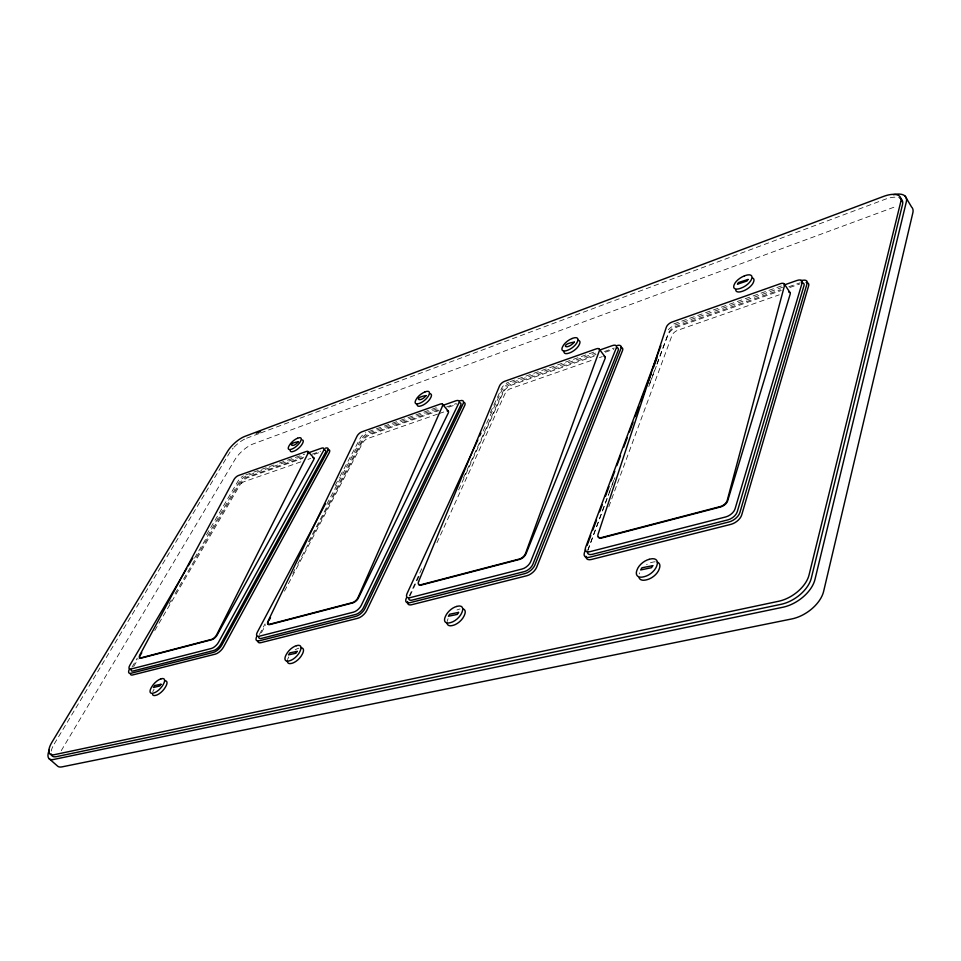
<?xml version="1.0" encoding="UTF-8"?>
<svg xmlns="http://www.w3.org/2000/svg" width="961" height="961" viewBox="0 0 961 961"><rect width="100%" height="100%" fill="white"/><g stroke="black" fill="none" stroke-linecap="round" stroke-linejoin="round"><path stroke-width="0.72" stroke-dasharray="4.8 3.6" d="M608.818 506.783L672.087 335.221A5.478 2.451 -35.5 0 1 677.841 330.236L779.215 294.847M587.748 550.197L608.589 494.122M609.106 492.729L614.836 477.305M649.744 383.379L654.946 369.36M657.036 363.751L668.496 332.914A7.244 3.231 -35.5 0 1 676.088 326.344L780.38 289.717M587.904 550.377L614.944 477.581M648.747 386.586L656.543 365.588M657.06 364.195L667.991 334.788A8.433 3.76 -35.5 0 1 676.82 327.148L781.269 290.51M436.979 542.677L505.258 393.229A4.985 2.114 -38.7 0 1 510.567 388.64L593.79 359.582M483.143 430.972L501.87 390.238A7.676 3.231 -38.7 0 1 510.039 383.175L595.424 353.119M409.218 596.024L422.948 566.101M463.526 477.653L503.48 390.574A6.595 2.775 -38.7 0 1 510.483 384.52L596.048 354.465M410.035 595.892L419.38 575.519M458.589 489.954L503.42 392.16A7.676 3.243 -38.7 0 1 511.576 385.121L594.162 356.147M490.338 412.737L501.618 388.256A6.595 2.775 -38.7 0 1 508.633 382.19M259.434 634.476L265.032 623.893M308.421 541.824L362.297 439.91A6.09 2.402 -40.9 0 1 368.796 434.288L438.024 409.975M261.44 632.77L265.632 624.842M292.829 573.333L294.919 569.368M297.706 564.095L362.561 441.267A7.099 2.799 -40.9 0 1 370.129 434.732L438.925 410.599M284.468 591.171L362.741 442.793A4.613 1.814 -41 0 1 367.655 438.54L437.796 414.047M335.185 485.425L339.401 477.485M340.098 476.163L360.447 437.796A6.102 2.39 -40.9 0 1 365.769 432.702M326.776 504.213L361.036 439.513A7.099 2.787 -40.9 0 1 368.616 432.967L440.198 407.764M133.651 666.598L138.18 658.874M154.745 630.548L240.646 483.779A6.643 2.427 -42.5 0 1 247.71 477.665L302.811 458.337M206.471 534.857L238.316 480.656A5.706 2.078 -42.5 0 1 243.337 475.887M194.578 558.113L239.133 482.158A6.643 2.415 -42.5 0 1 246.208 476.055L304.132 455.658M131.969 667.198L137.267 658.165M169.04 603.94L171.298 600.072M175.082 593.61L240.13 482.59A5.706 2.078 -42.5 0 1 246.196 477.353L303.724 457.148M61.228 750.709L234.928 459.634A17.082 6.066 -42.2 0 1 253.043 443.982L894.415 207.047A24.77 10.991 -31.3 0 1 897.19 206.122M54.26 743.898L229.391 453.111A16.253 5.694 -42.2 0 1 233.175 448.114M246.629 438.216L259.266 433.495M260.671 432.967L885.129 199.275A23.544 10.319 -31.5 0 1 898.679 197.642M245.8 474.914L273.849 465.016M279.459 463.034L304.709 454.133M368.375 431.669L437.591 407.248M510.039 381.697L596.997 351.017M781.365 285.97L674.25 323.761A7.244 3.219 -35.6 0 0 671.054 325.407M782.578 287.231L675.295 325.01A8.433 3.76 -35.6 0 0 668.339 329.719M312.145 454.193L320.554 451.226M446.505 406.996L456.391 403.524M604.457 351.51L614.283 348.062M788.825 286.75L798.699 283.279A7.784 3.556 -33.1 0 1 800.369 282.834M314.115 454.373L319.773 452.391M448.751 407.152L457.172 404.197M605.358 352.219L613.755 349.275M789.738 287.543L799.624 284.084M300.865 461.857L244.166 481.653A4.312 1.574 -42.6 0 0 239.565 485.617M307.952 459.382L310.787 458.397M439.189 413.566L446.204 411.116M599.424 357.612L602.247 356.627M152.823 691.68A8.901 3.628 -46 0 1 153.628 689.986A13.166 5.358 -46 0 1 154.108 689.133M287.603 659.594A9.538 4.312 -44.6 0 1 288.324 657.78A14.103 6.379 -44.5 0 1 288.781 656.892M298.859 648.17A14.103 6.379 -44.6 0 0 297.057 648.819A9.538 4.3 -44.6 0 0 295.135 649.912M447.093 621.611A10.331 5.177 -42.1 0 1 447.694 619.689A15.28 7.676 -42 0 1 448.102 618.728M456.992 609.959A15.28 7.676 -42.2 0 1 460.067 608.986M639.209 573.909A16.866 9.286 -37.8 0 1 639.558 572.876M655.162 561.813A11.4 6.271 -37.9 0 0 652.819 562.125A16.866 9.298 -37.9 0 0 649.143 563.278A11.4 6.271 -37.9 0 0 646.621 564.636M51.221 751.106A19.664 7.556 -47.1 0 1 53.516 745.195M234.1 447.117A16.253 5.694 -42.2 0 1 245.68 438.612"/><path stroke-width="1.44" d="M660.892 345.744L585.561 547.518A8.12 4.228 -38.8 0 0 589.898 551.674L725.759 516.934A8.733 4.769 -35.4 0 0 735.045 508.91L802.171 282.774A7.796 3.544 -33.1 0 0 796.873 280.504L784.188 284.973M585.561 549.548L584.516 552.347A9.466 4.937 -38.8 0 0 589.561 557.236L729.051 521.943A10.199 5.586 -35.4 0 0 739.874 512.561L807.132 283.423A9.093 4.144 -33 0 0 800.933 280.78M587.123 545.355L590.775 535.553M592.865 529.955L596.517 520.165M599.652 511.769L602.259 504.765M605.394 496.369L609.046 486.578M611.124 480.98L614.788 471.19M616.866 465.592L620.518 455.79M623.653 447.394L627.305 437.603M629.395 432.006L633.047 422.215M635.137 416.618L638.789 406.815M640.879 401.217L644.531 391.427M646.621 385.829L651.318 373.228M653.396 367.631L657.048 357.84M418.564 581.621L499.492 385.998A4.997 2.222 -40.2 0 1 504.705 381.277L596.385 348.819A5.261 2.415 -38.4 0 1 599.328 350.813L525.535 553.464A5.838 3.051 -41.9 0 1 519.408 559.026L420.906 584.744A5.55 2.751 -43.8 0 1 418.564 581.621M477.821 439.934L407.032 593.622A7.412 3.52 -42.3 0 0 409.939 597.694L522.255 568.972A7.844 3.952 -40.2 0 0 530.664 561.692L616.277 348.014A6.991 3.051 -36.8 0 0 612.433 345.576L599.808 350.02M479.695 435.85L480.944 433.135M269.092 620.325L270.497 617.671M325.359 503.948L257.284 632.302A6.871 2.943 -44.4 0 0 259.146 636.254L353.54 612.121A7.207 3.303 -43.2 0 0 361.24 605.454L458.721 403.308A6.403 2.631 -39.6 0 0 455.958 400.773L443.237 405.254M141.784 652.735L140.27 655.318A4.805 1.862 -45.5 0 0 141.111 658.141L211.804 639.702A4.985 2.054 -44.8 0 0 217.078 635.137L313.622 459.875A4.469 1.706 -41.8 0 0 312.95 457.724M186.746 568.419L129.879 665.216A6.427 2.499 -45.7 0 0 130.96 669.024L211.396 648.459A6.703 2.775 -45 0 0 218.495 642.32L323.473 450.769A5.946 2.27 -41.6 0 0 321.539 448.198L307.508 453.136M188.272 565.837L192.813 558.089M256.347 433.171L260.551 431.597M48.963 758.553L57.36 765.905A20.698 8.072 -47.3 0 0 62.033 766.866L791.756 618.944A29.815 18.043 -34.3 0 0 823.637 591.339L912.854 212.789A24.77 10.991 -31.3 0 0 911.545 206.951L905.058 196.068M308.145 451.61L313.899 458.025M442.468 404.125L448.282 411.164M599.388 349.275L605.214 357.036M784.308 283.951L790.05 292.624M152.523 694.371A8.901 3.628 -46 0 0 155.298 695.44A13.118 5.334 -45.9 0 0 157.556 694.707A8.913 3.628 -46 0 0 165.364 687.175A13.13 5.334 -46 0 0 166.637 684.628A8.901 3.628 -46 0 0 165.4 680.808M290.21 450.457A7.64 2.835 -41.7 0 0 293.273 451.43A11.268 4.168 -41.7 0 0 295.399 450.541A7.64 2.835 -41.7 0 0 302.138 444.114A11.268 4.168 -41.7 0 0 303.075 442.192A7.64 2.835 -41.7 0 0 302.379 439.946M131.092 669.469A6.427 2.499 -45.7 0 0 133.074 671.018L213.546 650.573A6.691 2.787 -45 0 0 220.634 644.435L325.298 452.835A5.946 2.282 -41.6 0 0 324.362 450.012M130.408 674.105A7.484 2.919 -45.8 0 0 132.666 674.946L215.264 654.153A7.82 3.267 -45 0 0 223.553 646.993L329.118 452.931A6.931 2.667 -41.5 0 0 328.001 449.64M325.323 448.21A6.943 2.655 -41.5 0 1 327.593 451.214L221.763 645.227A7.82 3.255 -45 0 1 213.474 652.399L130.912 673.289A7.496 2.919 -45.8 0 1 129.639 668.82M287.363 661.18A9.538 4.312 -44.6 0 0 291.147 663.462A14.055 6.343 -44.5 0 0 293.766 662.634A9.55 4.312 -44.6 0 0 302.126 654.489A14.067 6.343 -44.6 0 0 303.292 651.774A9.538 4.312 -44.6 0 0 301.225 647.81M417.206 403.944A8.193 3.267 -39.9 0 0 421.002 405.878A12.085 4.805 -39.9 0 0 423.417 404.869A8.205 3.267 -39.9 0 0 430.552 398.01A12.085 4.805 -39.9 0 0 431.381 396.004A8.193 3.267 -39.9 0 0 430.204 393.758M267.855 623.425A5.141 2.21 -44.2 0 0 269.837 624.554L352.699 602.931A5.358 2.439 -43.1 0 0 358.429 597.982L448.234 413.062A4.805 1.982 -39.8 0 0 447.081 410.9M267.999 622.596A5.141 2.21 -44.2 0 1 268.395 621.647M258.701 636.879A6.859 2.955 -44.5 0 0 261.308 638.428L355.726 614.439A7.195 3.303 -43.2 0 0 363.414 607.784L460.571 405.566A6.403 2.643 -39.6 0 0 459.923 402.743M257.788 640.855A8 3.46 -44.5 0 0 260.827 642.681L357.744 618.295A8.397 3.88 -43.2 0 0 366.73 610.523L464.631 405.686A7.46 3.087 -39.5 0 0 463.863 402.395M459.851 400.845A7.472 3.075 -39.5 0 1 463.082 403.8L364.916 608.577A8.409 3.868 -43.2 0 1 355.918 616.349L259.038 640.867A8 3.448 -44.5 0 1 256.863 636.242M447.057 623.293A10.331 5.177 -42.1 0 0 452.09 625.587A15.232 7.628 -42 0 0 455.178 624.614A10.343 5.189 -42.1 0 0 464.151 615.749A15.232 7.616 -42.2 0 0 465.148 612.854A10.331 5.177 -42.1 0 0 463.502 609.07M563.939 351.354A8.901 3.772 -37.4 0 0 568.912 353.131A13.13 5.55 -37.4 0 0 571.699 351.978A8.901 3.772 -37.4 0 0 579.267 344.615A13.118 5.55 -37.5 0 0 579.951 342.536A8.901 3.772 -37.4 0 0 578.114 340.314M418.588 583.952A5.55 2.631 -42 0 0 421.194 585.069L519.697 559.362A5.838 2.919 -40.2 0 0 525.943 553.956L605.094 358.513A5.249 2.294 -37 0 0 604.169 356.351M408.701 598.571A7.4 3.52 -42.3 0 0 412.137 600.108L524.454 571.567A7.832 3.964 -40.2 0 0 532.862 564.287L618.127 350.513A6.991 3.063 -36.8 0 0 616.854 347.666M407.632 601.55A8.625 4.12 -42.4 0 0 411.56 604.745L526.868 575.723A9.154 4.649 -40.2 0 0 536.682 567.23L622.476 350.657A8.144 3.58 -36.7 0 0 620.95 347.341M616.421 345.732A8.156 3.568 -36.7 0 1 620.926 348.579L534.857 565.056A9.154 4.637 -40.2 0 1 525.03 573.561L409.734 602.739A8.637 4.108 -42.4 0 1 406.347 597.97M639.065 577.741A11.4 6.271 -37.9 0 0 645.78 579.988A16.805 9.226 -37.8 0 0 649.492 578.846A11.412 6.283 -37.9 0 0 659.174 569.14A16.793 9.226 -38 0 0 659.895 566.029A11.4 6.271 -37.9 0 0 657.156 562.089M735.682 289.802A9.85 4.361 -34.1 0 0 742.18 291.339A14.511 6.415 -34.1 0 0 745.448 289.994A9.85 4.361 -34.1 0 0 753.52 282.066A14.511 6.415 -34.2 0 0 753.977 279.903A9.85 4.361 -34.1 0 0 752.691 278.053M598.295 536.899A6.09 3.159 -38.4 0 0 601.742 537.956L720.762 506.903A6.487 3.508 -35.5 0 0 727.645 500.945L790.182 294.15A5.85 2.679 -33.3 0 0 788.609 291.988M587.411 551.65A8.12 4.24 -38.8 0 0 592.096 554.377L727.945 519.853A8.721 4.781 -35.4 0 0 737.219 511.841L803.997 285.561A7.784 3.556 -33.1 0 0 801.846 282.726M585.946 556.275A9.454 4.949 -38.8 0 0 591.399 559.482L730.865 524.37A10.187 5.598 -35.4 0 0 741.688 515.012L808.657 285.753A9.081 4.156 -33 0 0 806.123 282.45M51.113 753.868A19.664 7.556 -47.1 0 0 56.411 756.655L781.065 604.313A28.301 16.866 -34.5 0 0 811.324 578.102L902.499 204.597A23.544 10.319 -31.5 0 0 899.688 198.014M893.406 194.663A24.866 10.883 -31.4 0 1 906.331 201.858L814.964 579.483A29.959 17.887 -34.5 0 1 782.939 607.232L53.624 759.478A20.77 7.976 -47.2 0 1 49.311 750M458.553 612.409L457.268 614.427L448.415 616.241L449.7 614.223L458.553 612.409M426.143 395.572C419.549 403.716 412.617 397.542 426.143 395.572M297.177 651.378L295.892 653.252L288.54 654.861L289.802 652.867L297.177 651.378M748.018 279.459L746.985 280.984L737.447 284.18L738.444 282.546L748.018 279.459M298.15 441.808C292.805 449.051 286.174 443.369 298.15 441.808M652.759 565.693L651.486 567.699L640.687 569.945L641.948 567.771L652.759 565.693M160.955 684.28L159.682 686.022L153.496 687.451L154.721 685.517L160.955 684.28M900.781 201.738L809.042 574.99A28.349 16.83 -34.5 0 1 778.758 601.238L54.2 754.721A19.688 7.532 -47.1 0 1 52.086 741.976L227.661 451.25A16.265 5.67 -42.2 0 1 244.923 436.354L883.423 196.464A23.569 10.283 -31.5 0 1 900.781 201.738M784.5 285.549L727.237 500.393A6.487 3.664 -37 0 1 720.474 506.519L601.454 537.595A6.09 3.303 -40 0 1 598.03 534.388L666.333 327.196A5.502 2.583 -36.9 0 1 672.003 322.055L780.476 283.663A5.862 2.811 -34.5 0 1 784.488 285.549M574.366 342.164C565.5 351.534 559.662 343.906 574.366 342.164M442.48 406.095L358.021 597.55A5.358 2.547 -44.9 0 1 352.411 602.631L269.548 624.266A5.141 2.306 -46.1 0 1 267.999 621.238L357.011 436.222A4.625 1.91 -42.6 0 1 361.841 431.837L440.354 404.052A4.829 2.078 -41.4 0 1 442.48 406.095M307.928 453.532L216.681 634.74A4.985 2.138 -46.7 0 1 211.516 639.413L140.835 657.877A4.805 1.958 -47.4 0 1 139.874 654.946L233.931 479.611A4.324 1.658 -44.3 0 1 238.436 475.527L306.427 451.454A4.481 1.79 -43.4 0 1 307.928 453.532M161.04 678.838A8.913 3.604 -45.9 0 0 151.73 686.899A13.178 5.346 -45.9 0 0 150.445 689.433A8.913 3.616 -46 0 0 151.61 693.301A13.13 5.322 -45.9 0 0 153.592 693.025A8.913 3.616 -46 0 0 161.808 686.707A13.142 5.31 -46 0 0 163.466 684.064A8.913 3.616 -45.9 0 0 163.034 678.55A13.178 5.346 -46 0 0 161.04 678.838M297.538 438.252A7.652 2.823 -41.7 0 0 289.381 445.303A11.304 4.18 -41.7 0 0 288.432 447.213A7.652 2.823 -41.7 0 0 290.042 449.556A11.28 4.156 -41.7 0 0 291.964 449.015A7.652 2.823 -41.7 0 0 299.231 443.333A11.28 4.156 -41.7 0 0 300.529 441.279A7.652 2.823 -41.7 0 0 299.448 437.699A11.304 4.18 -41.7 0 0 297.538 438.252M296.432 645.696A9.55 4.288 -44.5 0 0 286.342 654.417A14.115 6.367 -44.5 0 0 285.165 657.12A9.55 4.3 -44.6 0 0 287.135 661.132A14.067 6.319 -44.5 0 0 289.513 660.796A9.55 4.3 -44.6 0 0 298.523 653.924A14.079 6.319 -44.6 0 0 300.132 651.09A9.55 4.3 -44.5 0 0 298.799 645.324A14.127 6.355 -44.6 0 0 296.432 645.696M424.81 392.016A8.205 3.243 -39.9 0 0 416.065 399.572A12.121 4.805 -39.9 0 0 415.224 401.566A8.205 3.255 -39.9 0 0 417.53 403.872A12.097 4.781 -39.9 0 0 419.765 403.224A8.205 3.255 -39.9 0 0 427.657 397.085A12.097 4.781 -39.9 0 0 428.906 394.935A8.205 3.255 -39.9 0 0 427.032 391.355A12.121 4.817 -39.9 0 0 424.81 392.016M456.643 606.463A10.343 5.165 -42.1 0 0 445.64 615.989A15.292 7.652 -42 0 0 444.619 618.872A10.343 5.165 -42.1 0 0 447.706 623.04A15.244 7.604 -42 0 0 450.565 622.596A10.355 5.165 -42.1 0 0 460.559 615.052A15.244 7.604 -42.1 0 0 462.097 612.025A10.343 5.165 -42.1 0 0 459.502 605.995A15.304 7.652 -42.2 0 0 456.643 606.463M572.059 338.524A8.913 3.748 -37.4 0 0 562.641 346.657A13.178 5.562 -37.4 0 0 561.945 348.735A8.913 3.76 -37.4 0 0 565.164 350.957A13.142 5.526 -37.4 0 0 567.783 350.188A8.913 3.76 -37.4 0 0 576.408 343.533A13.13 5.526 -37.5 0 0 577.573 341.275A8.913 3.76 -37.4 0 0 574.678 337.731A13.166 5.562 -37.4 0 0 572.059 338.524M649.204 559.326A11.412 6.247 -37.9 0 0 637.095 569.801A16.89 9.262 -37.8 0 0 636.326 572.888A11.412 6.259 -37.9 0 0 640.963 577.189A16.83 9.202 -37.8 0 0 644.471 576.612A11.424 6.259 -37.9 0 0 655.666 568.251A16.817 9.202 -38 0 0 657.048 564.984A11.424 6.259 -37.9 0 0 652.699 558.713A16.878 9.274 -38 0 0 649.204 559.326M744.391 275.915A9.85 4.337 -34.1 0 0 734.18 284.744A14.583 6.427 -34.1 0 0 733.699 286.895A9.862 4.349 -34.1 0 0 738.12 288.973A14.535 6.391 -34.1 0 0 741.231 288.036A9.862 4.349 -34.1 0 0 750.745 280.756A14.523 6.391 -34.2 0 0 751.778 278.39A9.862 4.349 -34.1 0 0 747.502 274.954A14.571 6.439 -34.2 0 0 744.391 275.915"/></g></svg>
